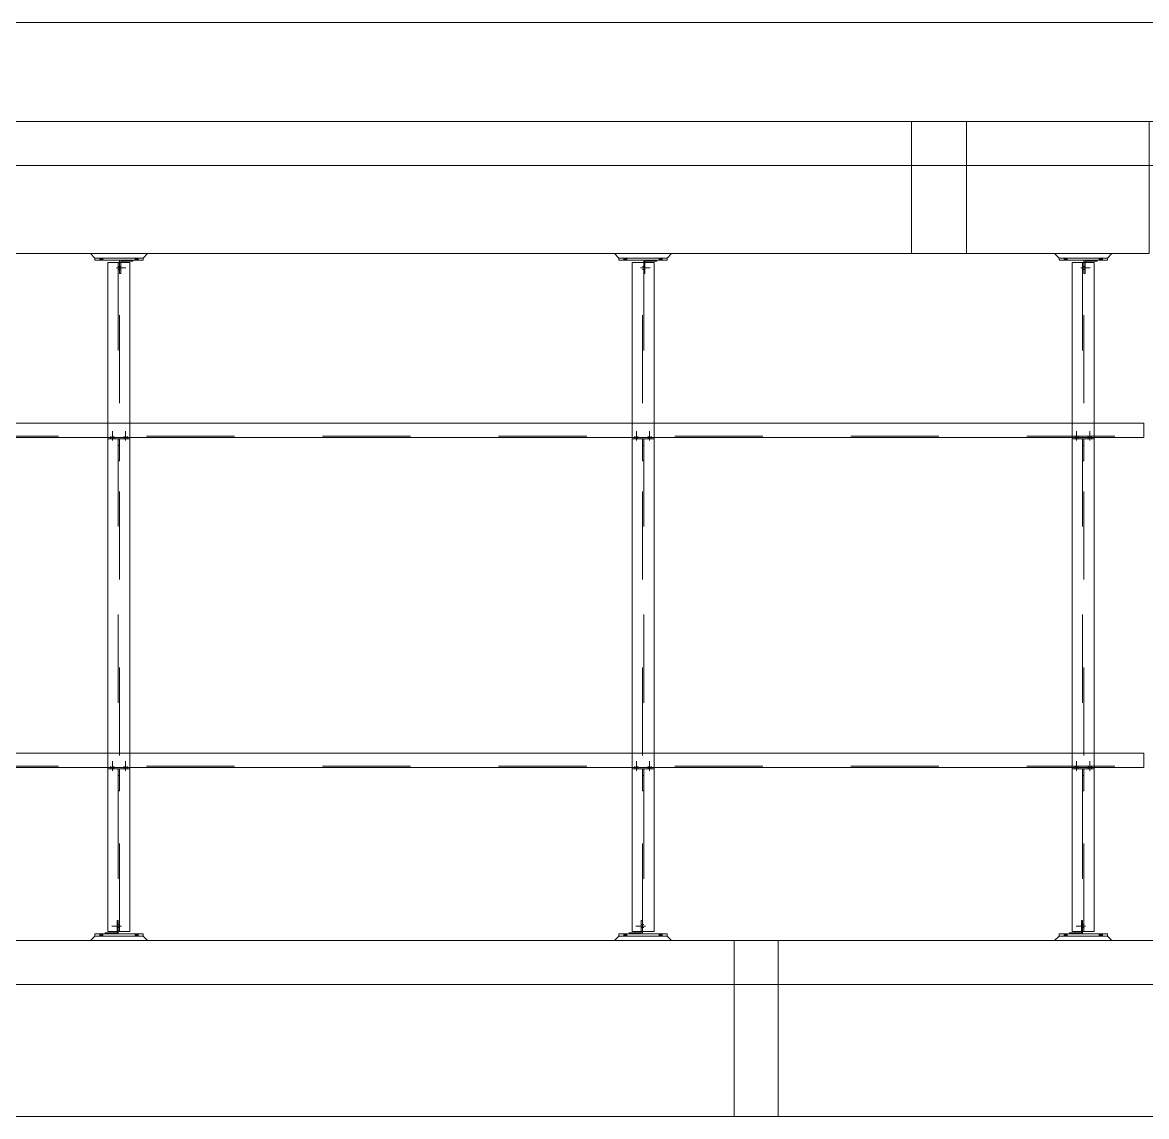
# Model space of a CAD drawing. Header units: millimetres. Extents: x 652937 to 1670132, y 1473552 to 2851037.
# Drawn here: x 663629.49 to 663634.6, y 1524532.72 to 1524537.69 of the extents above; entities that cross this region are included whole.
import ezdxf

# ---------------------------------------------------------------- set-up
doc = ezdxf.new("R2010")
doc.units = ezdxf.units.MM
for name, pattern in [('XKITLINE00', [0]), ('XKITLINE01', [4, 1, -1, 1, -1]), ('XKITLINE02', [4, 2, -2])]:
    doc.linetypes.add(name, pattern=pattern)
for name, color, linetype, lineweight in [('Bolt', 7, 'Continuous', 0), ('Part', 7, 'Continuous', 0), ('S-GRID', 7, 'Continuous', 9)]:
    doc.layers.add(name, color=color, linetype=linetype, lineweight=lineweight)

# ---------------------------------------------------------------- blocks, each defined once
blk = doc.blocks.new('*A50835614')
at = {"layer": 'S-GRID', "color": 7, "linetype": 'XKITLINE01', "lineweight": 0}
blk.add_line((217.417234, -99.939164), (330.617234, -99.939164), dxfattribs=at)
blk = doc.blocks.new('*A50885619')
at = {"layer": 'S-GRID', "color": 7, "linetype": 'XKITLINE01', "lineweight": 0}
blk.add_line((217.417234, -81.339164), (330.617234, -81.339164), dxfattribs=at)
blk = doc.blocks.new('*A50905621')
at = {"layer": 'Part', "color": 7, "linetype": 'XKITLINE02', "lineweight": 0}
for p, q in [((302.90721, -88.544164), (302.87721, -88.544164)), ((302.87721, -89.044164), (302.87721, -88.544164)), ((302.90721, -89.044164), (302.90721, -88.544164)), ((302.90721, -88.694164), (302.87721, -88.694164)), ((302.90721, -89.044164), (302.87721, -89.044164))]:
    blk.add_line(p, q, dxfattribs=at)
blk = doc.blocks.new('*A50945625')
at = {"layer": 'Part', "color": 7, "linetype": 'XKITLINE02', "lineweight": 0}
for p, q in [((303.14221, -96.014164), (302.64221, -96.014164)), ((302.64221, -96.014164), (302.64221, -96.044164)), ((303.14221, -96.044164), (302.64221, -96.044164)), ((303.14221, -96.014164), (303.14221, -96.044164))]:
    blk.add_line(p, q, dxfattribs=at)
blk = doc.blocks.new('*A50955626')
at = {"layer": 'Part', "color": 7, "linetype": 'XKITLINE02', "lineweight": 0}
for p, q in [((302.90721, -96.044164), (302.87721, -96.044164)), ((302.87721, -96.544164), (302.87721, -96.044164)), ((302.90721, -96.194164), (302.87721, -96.194164)), ((302.90721, -96.544164), (302.90721, -96.044164)), ((302.90721, -96.544164), (302.87721, -96.544164))]:
    blk.add_line(p, q, dxfattribs=at)
blk = doc.blocks.new('*A50965627')
at = {"layer": 'Bolt', "color": 7, "linetype": 'XKITLINE02', "lineweight": 0}
for p, q in [((302.70721, -96.014164), (302.70721, -95.984164)), ((302.74221, -96.083764), (302.74221, -95.869164)), ((302.77721, -96.014164), (302.77721, -95.984164)), ((303.00721, -96.014164), (303.00721, -95.984164)), ((303.04221, -96.083764), (303.04221, -95.869164)), ((303.07721, -96.014164), (303.07721, -95.984164)), ((302.70721, -96.044164), (302.70721, -96.014164)), ((302.77721, -96.044164), (302.77721, -96.014164)), ((303.00721, -96.044164), (303.00721, -96.014164)), ((303.07721, -96.044164), (303.07721, -96.014164))]:
    blk.add_line(p, q, dxfattribs=at)
blk = doc.blocks.new('*A51045635')
at = {"layer": 'Part', "color": 7, "linetype": 'XKITLINE00', "lineweight": 0}
for p, q in [((281.637259, -84.339164), (280.337259, -84.339164)), ((280.337259, -84.339164), (280.437259, -84.439164)), ((280.437259, -84.439164), (281.537259, -84.439164)), ((281.537259, -84.439164), (281.637259, -84.339164))]:
    blk.add_line(p, q, dxfattribs=at)
blk = doc.blocks.new('*A51055636')
at = {"layer": 'Bolt', "color": 7, "linetype": 'XKITLINE02', "lineweight": 0}
for p, q in [((281.041859, -84.664164), (280.827259, -84.664164)), ((280.972259, -84.629164), (280.947259, -84.629164)), ((280.972259, -84.699164), (280.947259, -84.699164)), ((281.002259, -84.629164), (280.972259, -84.629164)), ((281.002259, -84.699164), (280.972259, -84.699164))]:
    blk.add_line(p, q, dxfattribs=at)
blk = doc.blocks.new('*A51065637')
at = {"layer": 'Part', "color": 7, "linetype": 'XKITLINE00', "lineweight": 0}
for p, q in [((280.437259, -84.489164), (280.437259, -84.439164)), ((281.537259, -84.439164), (280.437259, -84.439164)), ((281.537259, -84.489164), (280.437259, -84.489164)), ((281.537259, -84.489164), (281.537259, -84.439164))]:
    blk.add_line(p, q, dxfattribs=at)
blk = doc.blocks.new('*A51075638')
at = {"layer": 'Part', "color": 7, "linetype": 'XKITLINE00', "lineweight": 0}
for p, q in [((280.672259, -84.514164), (280.672259, -84.489164)), ((280.947259, -84.514164), (280.672259, -84.514164)), ((280.947259, -84.539164), (280.947259, -84.514164)), ((280.972259, -84.489164), (280.972259, -84.539164))]:
    blk.add_line(p, q, dxfattribs=at)
at = {"layer": 'Part', "color": 7, "linetype": 'XKITLINE02', "lineweight": 0}
for p, q in [((280.672259, -84.489164), (280.972259, -84.489164)), ((280.947259, -84.789164), (280.947259, -84.539164)), ((280.972259, -84.539164), (280.972259, -84.789164)), ((280.972259, -84.789164), (280.947259, -84.789164))]:
    blk.add_line(p, q, dxfattribs=at)
blk = doc.blocks.new('*A51085639')
at = {"layer": 'Bolt'}
for points in [[(280.552, -84.489), (280.552, -84.439), (280.622, -84.439), (280.622, -84.489)], [(281.352, -84.489), (281.352, -84.439), (281.422, -84.439), (281.422, -84.489)]]:
    blk.add_hatch(color=7, dxfattribs=at).paths.add_polyline_path(points, flags=17)
at = {"layer": 'Bolt', "color": 7, "linetype": 'XKITLINE00', "lineweight": 0}
for p, q in [((280.552, -84.439), (280.552, -84.489)), ((280.587, -84.439), (280.587, -84.489)), ((280.622, -84.439), (280.622, -84.489)), ((281.352, -84.439), (281.352, -84.489)), ((281.387, -84.439), (281.387, -84.489)), ((281.422, -84.439), (281.422, -84.489))]:
    blk.add_line(p, q, dxfattribs=at)
blk = doc.blocks.new('*A51095640')
at = {"layer": 'Part', "color": 7, "linetype": 'XKITLINE02', "lineweight": 0}
for p, q in [((281.237259, -88.514164), (280.737259, -88.514164)), ((280.737259, -88.514164), (280.737259, -88.544164)), ((281.237259, -88.544164), (280.737259, -88.544164)), ((281.237259, -88.514164), (281.237259, -88.544164))]:
    blk.add_line(p, q, dxfattribs=at)
blk = doc.blocks.new('*A51105641')
at = {"layer": 'Bolt', "color": 7, "linetype": 'XKITLINE02', "lineweight": 0}
for p, q in [((280.802259, -88.514164), (280.802259, -88.484164)), ((280.802259, -88.544164), (280.802259, -88.514164)), ((280.837259, -88.583764), (280.837259, -88.369164)), ((280.872259, -88.514164), (280.872259, -88.484164)), ((280.872259, -88.544164), (280.872259, -88.514164)), ((281.102259, -88.514164), (281.102259, -88.484164)), ((281.102259, -88.544164), (281.102259, -88.514164)), ((281.137259, -88.583764), (281.137259, -88.369164)), ((281.172259, -88.514164), (281.172259, -88.484164)), ((281.172259, -88.544164), (281.172259, -88.514164))]:
    blk.add_line(p, q, dxfattribs=at)
blk = doc.blocks.new('*A51115642')
at = {"layer": 'Part', "color": 7, "linetype": 'XKITLINE02', "lineweight": 0}
for p, q in [((291.237259, -88.514164), (290.737259, -88.514164)), ((290.737259, -88.514164), (290.737259, -88.544164)), ((291.237259, -88.544164), (290.737259, -88.544164)), ((291.237259, -88.514164), (291.237259, -88.544164))]:
    blk.add_line(p, q, dxfattribs=at)
blk = doc.blocks.new('*A51125643')
at = {"layer": 'Bolt', "color": 7, "linetype": 'XKITLINE02', "lineweight": 0}
for p, q in [((290.802259, -88.514164), (290.802259, -88.484164)), ((290.802259, -88.544164), (290.802259, -88.514164)), ((290.837259, -88.583764), (290.837259, -88.369164)), ((290.872259, -88.514164), (290.872259, -88.484164)), ((290.872259, -88.544164), (290.872259, -88.514164)), ((291.102259, -88.514164), (291.102259, -88.484164)), ((291.102259, -88.544164), (291.102259, -88.514164)), ((291.137259, -88.583764), (291.137259, -88.369164)), ((291.172259, -88.514164), (291.172259, -88.484164)), ((291.172259, -88.544164), (291.172259, -88.514164))]:
    blk.add_line(p, q, dxfattribs=at)
blk = doc.blocks.new('*A51135644')
at = {"layer": 'Part', "color": 7, "linetype": 'XKITLINE00', "lineweight": 0}
for p, q in [((291.637259, -84.339164), (290.337259, -84.339164)), ((290.337259, -84.339164), (290.437259, -84.439164)), ((290.437259, -84.439164), (291.537259, -84.439164)), ((291.537259, -84.439164), (291.637259, -84.339164))]:
    blk.add_line(p, q, dxfattribs=at)
blk = doc.blocks.new('*A51145645')
at = {"layer": 'Bolt', "color": 7, "linetype": 'XKITLINE02', "lineweight": 0}
for p, q in [((291.041859, -84.664164), (290.827259, -84.664164)), ((290.972259, -84.629164), (290.947259, -84.629164)), ((290.972259, -84.699164), (290.947259, -84.699164)), ((291.002259, -84.629164), (290.972259, -84.629164)), ((291.002259, -84.699164), (290.972259, -84.699164))]:
    blk.add_line(p, q, dxfattribs=at)
blk = doc.blocks.new('*A51155646')
at = {"layer": 'Part', "color": 7, "linetype": 'XKITLINE00', "lineweight": 0}
for p, q in [((290.437259, -84.489164), (290.437259, -84.439164)), ((291.537259, -84.439164), (290.437259, -84.439164)), ((291.537259, -84.489164), (290.437259, -84.489164)), ((291.537259, -84.489164), (291.537259, -84.439164))]:
    blk.add_line(p, q, dxfattribs=at)
blk = doc.blocks.new('*A51165647')
at = {"layer": 'Part', "color": 7, "linetype": 'XKITLINE00', "lineweight": 0}
for p, q in [((290.672259, -84.514164), (290.672259, -84.489164)), ((290.947259, -84.514164), (290.672259, -84.514164)), ((290.947259, -84.539164), (290.947259, -84.514164)), ((290.972259, -84.489164), (290.972259, -84.539164))]:
    blk.add_line(p, q, dxfattribs=at)
at = {"layer": 'Part', "color": 7, "linetype": 'XKITLINE02', "lineweight": 0}
for p, q in [((290.672259, -84.489164), (290.972259, -84.489164)), ((290.947259, -84.789164), (290.947259, -84.539164)), ((290.972259, -84.539164), (290.972259, -84.789164)), ((290.972259, -84.789164), (290.947259, -84.789164))]:
    blk.add_line(p, q, dxfattribs=at)
blk = doc.blocks.new('*A51175648')
at = {"layer": 'Bolt'}
for points in [[(290.552, -84.489), (290.552, -84.439), (290.622, -84.439), (290.622, -84.489)], [(291.352, -84.489), (291.352, -84.439), (291.422, -84.439), (291.422, -84.489)]]:
    blk.add_hatch(color=7, dxfattribs=at).paths.add_polyline_path(points, flags=17)
at = {"layer": 'Bolt', "color": 7, "linetype": 'XKITLINE00', "lineweight": 0}
for p, q in [((290.552, -84.439), (290.552, -84.489)), ((290.587, -84.439), (290.587, -84.489)), ((290.622, -84.439), (290.622, -84.489)), ((291.352, -84.439), (291.352, -84.489)), ((291.387, -84.439), (291.387, -84.489)), ((291.422, -84.439), (291.422, -84.489))]:
    blk.add_line(p, q, dxfattribs=at)
blk = doc.blocks.new('*A51255656')
at = {"layer": 'Part', "color": 7, "linetype": 'XKITLINE02', "lineweight": 0}
for p, q in [((303.14221, -88.514164), (302.64221, -88.514164)), ((302.64221, -88.514164), (302.64221, -88.544164)), ((303.14221, -88.544164), (302.64221, -88.544164)), ((303.14221, -88.514164), (303.14221, -88.544164))]:
    blk.add_line(p, q, dxfattribs=at)
blk = doc.blocks.new('*A51265657')
at = {"layer": 'Bolt', "color": 7, "linetype": 'XKITLINE02', "lineweight": 0}
for p, q in [((302.70721, -88.514164), (302.70721, -88.484164)), ((302.70721, -88.544164), (302.70721, -88.514164)), ((302.74221, -88.583764), (302.74221, -88.369164)), ((302.77721, -88.514164), (302.77721, -88.484164)), ((302.77721, -88.544164), (302.77721, -88.514164)), ((303.00721, -88.514164), (303.00721, -88.484164)), ((303.00721, -88.544164), (303.00721, -88.514164)), ((303.04221, -88.583764), (303.04221, -88.369164)), ((303.07721, -88.514164), (303.07721, -88.484164)), ((303.07721, -88.544164), (303.07721, -88.514164))]:
    blk.add_line(p, q, dxfattribs=at)
blk = doc.blocks.new('*A51275658')
at = {"layer": 'Part', "color": 7, "linetype": 'XKITLINE00', "lineweight": 0}
for p, q in [((303.54221, -84.339164), (302.24221, -84.339164)), ((302.24221, -84.339164), (302.34221, -84.439164)), ((302.34221, -84.439164), (303.44221, -84.439164)), ((303.44221, -84.439164), (303.54221, -84.339164))]:
    blk.add_line(p, q, dxfattribs=at)
blk = doc.blocks.new('*A51285659')
at = {"layer": 'Bolt', "color": 7, "linetype": 'XKITLINE02', "lineweight": 0}
for p, q in [((302.94681, -84.664164), (302.73221, -84.664164)), ((302.87721, -84.629164), (302.85221, -84.629164)), ((302.87721, -84.699164), (302.85221, -84.699164)), ((302.90721, -84.629164), (302.87721, -84.629164)), ((302.90721, -84.699164), (302.87721, -84.699164))]:
    blk.add_line(p, q, dxfattribs=at)
blk = doc.blocks.new('*A51295660')
at = {"layer": 'Part', "color": 7, "linetype": 'XKITLINE00', "lineweight": 0}
for p, q in [((302.34221, -84.489164), (302.34221, -84.439164)), ((303.44221, -84.439164), (302.34221, -84.439164)), ((303.44221, -84.489164), (302.34221, -84.489164)), ((303.44221, -84.489164), (303.44221, -84.439164))]:
    blk.add_line(p, q, dxfattribs=at)
blk = doc.blocks.new('*A51305661')
at = {"layer": 'Part', "color": 7, "linetype": 'XKITLINE00', "lineweight": 0}
for p, q in [((302.57721, -84.514164), (302.57721, -84.489164)), ((302.85221, -84.514164), (302.57721, -84.514164)), ((302.85221, -84.539164), (302.85221, -84.514164)), ((302.87721, -84.489164), (302.87721, -84.539164))]:
    blk.add_line(p, q, dxfattribs=at)
at = {"layer": 'Part', "color": 7, "linetype": 'XKITLINE02', "lineweight": 0}
for p, q in [((302.57721, -84.489164), (302.87721, -84.489164)), ((302.85221, -84.789164), (302.85221, -84.539164)), ((302.87721, -84.539164), (302.87721, -84.789164)), ((302.87721, -84.789164), (302.85221, -84.789164))]:
    blk.add_line(p, q, dxfattribs=at)
blk = doc.blocks.new('*A51315662')
at = {"layer": 'Bolt'}
for points in [[(302.457, -84.489), (302.457, -84.439), (302.527, -84.439), (302.527, -84.489)], [(303.257, -84.489), (303.257, -84.439), (303.327, -84.439), (303.327, -84.489)]]:
    blk.add_hatch(color=7, dxfattribs=at).paths.add_polyline_path(points, flags=17)
at = {"layer": 'Bolt', "color": 7, "linetype": 'XKITLINE00', "lineweight": 0}
for p, q in [((302.457, -84.439), (302.457, -84.489)), ((302.492, -84.439), (302.492, -84.489)), ((302.527, -84.439), (302.527, -84.489)), ((303.257, -84.439), (303.257, -84.489)), ((303.292, -84.439), (303.292, -84.489)), ((303.327, -84.439), (303.327, -84.489))]:
    blk.add_line(p, q, dxfattribs=at)
blk = doc.blocks.new('*A51805711')
at = {"layer": 'Part', "color": 7, "linetype": 'XKITLINE02', "lineweight": 0}
for p, q in [((279.487259, -81.339164), (279.487259, -82.339164)), ((279.487259, -81.339164), (314.392234, -81.339164)), ((314.392234, -81.339164), (314.392234, -82.339164)), ((284.892261, -84.339164), (283.642261, -84.339164))]:
    blk.add_line(p, q, dxfattribs=at)
at = {"layer": 'Part', "color": 7, "linetype": 'XKITLINE00', "lineweight": 0}
for p, q in [((279.487259, -82.339164), (279.487259, -84.339164)), ((314.392234, -82.339164), (314.392234, -84.339164)), ((283.642261, -84.339164), (279.487259, -84.339164)), ((314.392234, -84.339164), (284.892261, -84.339164))]:
    blk.add_line(p, q, dxfattribs=at)
blk = doc.blocks.new('*A51815712')
at = {"layer": 'Part', "color": 7, "linetype": 'XKITLINE00', "lineweight": 0}
for p, q in [((283.642261, -81.339164), (283.642261, -84.339164)), ((283.642261, -81.339164), (284.892261, -81.339164)), ((284.892261, -84.339164), (284.892261, -81.339164)), ((283.642261, -84.339164), (284.892261, -84.339164))]:
    blk.add_line(p, q, dxfattribs=at)
at = {"layer": 'Part', "color": 7, "linetype": 'XKITLINE02', "lineweight": 0}
for p, q in [((283.642261, -84.339164), (283.642261, -81.339164)), ((284.892261, -81.339164), (284.892261, -84.339164))]:
    blk.add_line(p, q, dxfattribs=at)
blk = doc.blocks.new('*A51825713')
at = {"layer": 'Part', "color": 7, "linetype": 'XKITLINE00', "lineweight": 0}
for p, q in [((279.612302, -88.514164), (279.612302, -88.189164)), ((279.612302, -88.189164), (279.612303, -88.189164)), ((280.737259, -88.189164), (279.612302, -88.189164)), ((290.737259, -88.189164), (281.237259, -88.189164)), ((302.64221, -88.189164), (291.237259, -88.189164)), ((312.64221, -88.189164), (303.14221, -88.189164)), ((314.267252, -88.189164), (313.14221, -88.189164)), ((314.267251, -88.514164), (314.267251, -88.189164)), ((279.612316, -88.514164), (279.612302, -88.514164)), ((280.737259, -88.514164), (279.612302, -88.514164)), ((290.737259, -88.514164), (281.237259, -88.514164)), ((302.64221, -88.514164), (291.237259, -88.514164)), ((312.64221, -88.514164), (303.14221, -88.514164)), ((314.267266, -88.514164), (313.14221, -88.514164))]:
    blk.add_line(p, q, dxfattribs=at)
at = {"layer": 'Part', "color": 7, "linetype": 'XKITLINE02', "lineweight": 0}
for p, q in [((279.612303, -88.189164), (279.612303, -88.484164)), ((279.612315, -88.484164), (279.612315, -88.189164)), ((279.612315, -88.189164), (279.612316, -88.189164)), ((279.612316, -88.189164), (279.612316, -88.514164)), ((281.237259, -88.189164), (280.737259, -88.189164)), ((291.237259, -88.189164), (290.737259, -88.189164)), ((303.14221, -88.189164), (302.64221, -88.189164)), ((313.14221, -88.189164), (312.64221, -88.189164)), ((313.14221, -88.189164), (312.64221, -88.189164)), ((314.267251, -88.189164), (314.267252, -88.189164)), ((314.267252, -88.189164), (314.267265, -88.189164)), ((314.267252, -88.484164), (314.267252, -88.189164)), ((314.267252, -88.189164), (314.267266, -88.189164)), ((314.267265, -88.484164), (314.267265, -88.189164)), ((314.267265, -88.189164), (314.267266, -88.189164)), ((314.267266, -88.189164), (314.267266, -88.514164)), ((279.612303, -88.484164), (279.612315, -88.484164)), ((314.267265, -88.484164), (279.612303, -88.484164)), ((281.237259, -88.514164), (280.737259, -88.514164)), ((291.237259, -88.514164), (290.737259, -88.514164)), ((303.14221, -88.514164), (302.64221, -88.514164)), ((313.14221, -88.514164), (312.64221, -88.514164))]:
    blk.add_line(p, q, dxfattribs=at)
blk = doc.blocks.new('*A51835714')
at = {"layer": 'Part', "color": 7, "linetype": 'XKITLINE00', "lineweight": 0}
for p, q in [((279.612302, -96.014164), (279.612302, -95.689164)), ((279.612302, -95.689164), (279.612303, -95.689164)), ((280.737259, -95.689164), (279.612302, -95.689164)), ((290.737259, -95.689164), (281.237259, -95.689164)), ((302.64221, -95.689164), (291.237259, -95.689164)), ((312.64221, -95.689164), (303.14221, -95.689164)), ((314.267252, -95.689164), (313.14221, -95.689164)), ((314.267251, -96.014164), (314.267251, -95.689164)), ((279.612316, -96.014164), (279.612302, -96.014164)), ((280.737259, -96.014164), (279.612302, -96.014164)), ((290.737259, -96.014164), (281.237259, -96.014164)), ((302.64221, -96.014164), (291.237259, -96.014164)), ((312.64221, -96.014164), (303.14221, -96.014164)), ((314.267266, -96.014164), (313.14221, -96.014164))]:
    blk.add_line(p, q, dxfattribs=at)
at = {"layer": 'Part', "color": 7, "linetype": 'XKITLINE02', "lineweight": 0}
for p, q in [((279.612303, -95.689164), (279.612303, -95.984164)), ((279.612315, -95.984164), (279.612315, -95.689164)), ((279.612315, -95.689164), (279.612316, -95.689164)), ((279.612316, -95.689164), (279.612316, -96.014164)), ((281.237259, -95.689164), (280.737259, -95.689164)), ((291.237259, -95.689164), (290.737259, -95.689164)), ((303.14221, -95.689164), (302.64221, -95.689164)), ((313.14221, -95.689164), (312.64221, -95.689164)), ((313.14221, -95.689164), (312.64221, -95.689164)), ((314.267251, -95.689164), (314.267252, -95.689164)), ((314.267252, -95.689164), (314.267265, -95.689164)), ((314.267252, -95.984164), (314.267252, -95.689164)), ((314.267252, -95.689164), (314.267266, -95.689164)), ((314.267265, -95.984164), (314.267265, -95.689164)), ((314.267265, -95.689164), (314.267266, -95.689164)), ((314.267266, -95.689164), (314.267266, -96.014164)), ((279.612303, -95.984164), (279.612315, -95.984164)), ((314.267265, -95.984164), (279.612303, -95.984164)), ((281.237259, -96.014164), (280.737259, -96.014164)), ((291.237259, -96.014164), (290.737259, -96.014164)), ((303.14221, -96.014164), (302.64221, -96.014164)), ((313.14221, -96.014164), (312.64221, -96.014164))]:
    blk.add_line(p, q, dxfattribs=at)
blk = doc.blocks.new('*A51865717')
at = {"layer": 'Part', "color": 7, "linetype": 'XKITLINE00', "lineweight": 0}
for p, q in [((290.737259, -99.739164), (290.737259, -84.539164)), ((290.737259, -84.539164), (291.237259, -84.539164)), ((291.237259, -84.539164), (291.237259, -99.739164)), ((291.237259, -99.739164), (290.737259, -99.739164))]:
    blk.add_line(p, q, dxfattribs=at)
at = {"layer": 'Part', "color": 7, "linetype": 'XKITLINE02', "lineweight": 0}
for p, q in [((290.972259, -84.539164), (290.972259, -99.739164)), ((291.002259, -99.739164), (291.002259, -84.539164))]:
    blk.add_line(p, q, dxfattribs=at)
blk = doc.blocks.new('*A51875718')
at = {"layer": 'Part', "color": 7, "linetype": 'XKITLINE00', "lineweight": 0}
for p, q in [((281.237259, -84.539164), (280.737259, -84.539164)), ((280.737259, -99.739164), (280.737259, -84.539164)), ((281.237259, -99.739164), (281.237259, -84.539164)), ((281.237259, -99.739164), (280.737259, -99.739164))]:
    blk.add_line(p, q, dxfattribs=at)
at = {"layer": 'Part', "color": 7, "linetype": 'XKITLINE02', "lineweight": 0}
for p, q in [((280.972259, -99.739164), (280.972259, -84.539164)), ((281.002259, -84.539164), (281.002259, -99.739164))]:
    blk.add_line(p, q, dxfattribs=at)
blk = doc.blocks.new('*A51925723')
at = {"layer": 'Part', "color": 7, "linetype": 'XKITLINE02', "lineweight": 0}
for p, q in [((281.002259, -88.544164), (280.972259, -88.544164)), ((280.972259, -89.044164), (280.972259, -88.544164)), ((281.002259, -89.044164), (281.002259, -88.544164)), ((281.002259, -88.694164), (280.972259, -88.694164)), ((281.002259, -89.044164), (280.972259, -89.044164))]:
    blk.add_line(p, q, dxfattribs=at)
blk = doc.blocks.new('*A51935724')
at = {"layer": 'Part', "color": 7, "linetype": 'XKITLINE02', "lineweight": 0}
for p, q in [((291.002259, -88.544164), (290.972259, -88.544164)), ((290.972259, -89.044164), (290.972259, -88.544164)), ((291.002259, -89.044164), (291.002259, -88.544164)), ((291.002259, -88.694164), (290.972259, -88.694164)), ((291.002259, -89.044164), (290.972259, -89.044164))]:
    blk.add_line(p, q, dxfattribs=at)
blk = doc.blocks.new('*A51945725')
at = {"layer": 'Part', "color": 7, "linetype": 'XKITLINE02', "lineweight": 0}
for p, q in [((291.237259, -96.014164), (290.737259, -96.014164)), ((290.737259, -96.014164), (290.737259, -96.044164)), ((291.237259, -96.044164), (290.737259, -96.044164)), ((291.237259, -96.014164), (291.237259, -96.044164))]:
    blk.add_line(p, q, dxfattribs=at)
blk = doc.blocks.new('*A51955726')
at = {"layer": 'Part', "color": 7, "linetype": 'XKITLINE02', "lineweight": 0}
for p, q in [((291.002259, -96.044164), (290.972259, -96.044164)), ((290.972259, -96.544164), (290.972259, -96.044164)), ((291.002259, -96.194164), (290.972259, -96.194164)), ((291.002259, -96.544164), (291.002259, -96.044164)), ((291.002259, -96.544164), (290.972259, -96.544164))]:
    blk.add_line(p, q, dxfattribs=at)
blk = doc.blocks.new('*A51965727')
at = {"layer": 'Bolt', "color": 7, "linetype": 'XKITLINE02', "lineweight": 0}
for p, q in [((290.802259, -96.014164), (290.802259, -95.984164)), ((290.837259, -96.083764), (290.837259, -95.869164)), ((290.872259, -96.014164), (290.872259, -95.984164)), ((291.102259, -96.014164), (291.102259, -95.984164)), ((291.137259, -96.083764), (291.137259, -95.869164)), ((291.172259, -96.014164), (291.172259, -95.984164)), ((290.802259, -96.044164), (290.802259, -96.014164)), ((290.872259, -96.044164), (290.872259, -96.014164)), ((291.102259, -96.044164), (291.102259, -96.014164)), ((291.172259, -96.044164), (291.172259, -96.014164))]:
    blk.add_line(p, q, dxfattribs=at)
blk = doc.blocks.new('*A51975728')
at = {"layer": 'Part', "color": 7, "linetype": 'XKITLINE02', "lineweight": 0}
for p, q in [((281.237259, -96.014164), (280.737259, -96.014164)), ((280.737259, -96.014164), (280.737259, -96.044164)), ((281.237259, -96.044164), (280.737259, -96.044164)), ((281.237259, -96.014164), (281.237259, -96.044164))]:
    blk.add_line(p, q, dxfattribs=at)
blk = doc.blocks.new('*A51985729')
at = {"layer": 'Part', "color": 7, "linetype": 'XKITLINE02', "lineweight": 0}
for p, q in [((281.002259, -96.044164), (280.972259, -96.044164)), ((280.972259, -96.544164), (280.972259, -96.044164)), ((281.002259, -96.194164), (280.972259, -96.194164)), ((281.002259, -96.544164), (281.002259, -96.044164)), ((281.002259, -96.544164), (280.972259, -96.544164))]:
    blk.add_line(p, q, dxfattribs=at)
blk = doc.blocks.new('*A51995730')
at = {"layer": 'Bolt', "color": 7, "linetype": 'XKITLINE02', "lineweight": 0}
for p, q in [((280.802259, -96.014164), (280.802259, -95.984164)), ((280.837259, -96.083764), (280.837259, -95.869164)), ((280.872259, -96.014164), (280.872259, -95.984164)), ((281.102259, -96.014164), (281.102259, -95.984164)), ((281.137259, -96.083764), (281.137259, -95.869164)), ((281.172259, -96.014164), (281.172259, -95.984164)), ((280.802259, -96.044164), (280.802259, -96.014164)), ((280.872259, -96.044164), (280.872259, -96.014164)), ((281.102259, -96.044164), (281.102259, -96.014164)), ((281.172259, -96.044164), (281.172259, -96.014164))]:
    blk.add_line(p, q, dxfattribs=at)
blk = doc.blocks.new('*A52025733')
at = {"layer": 'Part', "color": 7, "linetype": 'XKITLINE00', "lineweight": 0}
for p, q in [((303.14221, -84.539164), (302.64221, -84.539164)), ((302.64221, -99.739164), (302.64221, -84.539164)), ((303.14221, -99.739164), (303.14221, -84.539164)), ((303.14221, -99.739164), (302.64221, -99.739164))]:
    blk.add_line(p, q, dxfattribs=at)
at = {"layer": 'Part', "color": 7, "linetype": 'XKITLINE02', "lineweight": 0}
for p, q in [((302.87721, -99.739164), (302.87721, -84.539164)), ((302.90721, -84.539164), (302.90721, -99.739164))]:
    blk.add_line(p, q, dxfattribs=at)
blk = doc.blocks.new('*A52345765')
at = {"layer": 'Part', "color": 7, "linetype": 'XKITLINE00', "lineweight": 0}
for p, q in [((315.142232, -99.939164), (233.367234, -99.939164)), ((315.142232, -100.939164), (233.367234, -100.939164))]:
    blk.add_line(p, q, dxfattribs=at)
blk = doc.blocks.new('*A52395770')
at = {"layer": 'Part', "color": 7, "linetype": 'XKITLINE00', "lineweight": 0}
for p, q in [((302.34221, -99.839164), (302.24221, -99.939164)), ((303.44221, -99.839164), (302.34221, -99.839164)), ((303.54221, -99.939164), (303.44221, -99.839164))]:
    blk.add_line(p, q, dxfattribs=at)
at = {"layer": 'Part', "color": 7, "linetype": 'XKITLINE02', "lineweight": 0}
blk.add_line((302.24221, -99.939164), (303.54221, -99.939164), dxfattribs=at)
blk = doc.blocks.new('*A52405771')
at = {"layer": 'Bolt', "color": 7, "linetype": 'XKITLINE02', "lineweight": 0}
for p, q in [((302.87721, -99.579164), (302.90721, -99.579164)), ((302.90721, -99.579164), (302.93221, -99.579164)), ((302.83761, -99.614164), (303.05221, -99.614164)), ((302.87721, -99.649164), (302.90721, -99.649164)), ((302.90721, -99.649164), (302.93221, -99.649164))]:
    blk.add_line(p, q, dxfattribs=at)
blk = doc.blocks.new('*A52415772')
at = {"layer": 'Part', "color": 7, "linetype": 'XKITLINE00', "lineweight": 0}
for p, q in [((302.34221, -99.789164), (303.44221, -99.789164)), ((302.34221, -99.789164), (302.34221, -99.839164)), ((303.44221, -99.789164), (303.44221, -99.839164)), ((302.34221, -99.839164), (303.44221, -99.839164))]:
    blk.add_line(p, q, dxfattribs=at)
blk = doc.blocks.new('*A52425773')
at = {"layer": 'Part', "color": 7, "linetype": 'XKITLINE02', "lineweight": 0}
for p, q in [((302.90721, -99.739164), (302.90721, -99.489164)), ((302.90721, -99.489164), (302.93221, -99.489164)), ((302.93221, -99.489164), (302.93221, -99.739164)), ((303.20721, -99.789164), (302.90721, -99.789164))]:
    blk.add_line(p, q, dxfattribs=at)
at = {"layer": 'Part', "color": 7, "linetype": 'XKITLINE00', "lineweight": 0}
for p, q in [((302.90721, -99.789164), (302.90721, -99.739164)), ((302.93221, -99.764164), (302.93221, -99.739164)), ((302.93221, -99.764164), (303.20721, -99.764164)), ((303.20721, -99.764164), (303.20721, -99.789164))]:
    blk.add_line(p, q, dxfattribs=at)
blk = doc.blocks.new('*A52435774')
at = {"layer": 'Bolt'}
for points in [[(302.457, -99.839), (302.457, -99.789), (302.527, -99.789), (302.527, -99.839)], [(303.257, -99.839), (303.257, -99.789), (303.327, -99.789), (303.327, -99.839)]]:
    blk.add_hatch(color=7, dxfattribs=at).paths.add_polyline_path(points, flags=17)
at = {"layer": 'Bolt', "color": 7, "linetype": 'XKITLINE00', "lineweight": 0}
for p, q in [((302.457, -99.839), (302.457, -99.789)), ((302.492, -99.839), (302.492, -99.789)), ((302.527, -99.839), (302.527, -99.789)), ((303.257, -99.839), (303.257, -99.789)), ((303.292, -99.839), (303.292, -99.789)), ((303.327, -99.839), (303.327, -99.789))]:
    blk.add_line(p, q, dxfattribs=at)
blk = doc.blocks.new('*A52485779')
at = {"layer": 'Part', "color": 7, "linetype": 'XKITLINE00', "lineweight": 0}
for p, q in [((315.142236, -81.339164), (233.367086, -81.339164)), ((315.142236, -82.339164), (233.367086, -82.339164))]:
    blk.add_line(p, q, dxfattribs=at)
blk = doc.blocks.new('*A52495780')
at = {"layer": 'Part', "color": 7, "linetype": 'XKITLINE00', "lineweight": 0}
blk.add_line((315.642234, -79.089164), (232.117234, -79.089164), dxfattribs=at)
at = {"layer": 'Part', "color": 7, "linetype": 'XKITLINE02', "lineweight": 0}
blk.add_line((315.642234, -81.339164), (232.867234, -81.339164), dxfattribs=at)
blk = doc.blocks.new('*A53255856')
at = {"layer": 'Part', "color": 7, "linetype": 'XKITLINE00', "lineweight": 0}
for p, q in [((288.917234, -99.939164), (287.917234, -99.939164)), ((287.917234, -99.939164), (287.917234, -103.939164)), ((288.917234, -103.939164), (288.917234, -99.939164)), ((288.917234, -103.939164), (287.917234, -103.939164))]:
    blk.add_line(p, q, dxfattribs=at)
blk = doc.blocks.new('*A53265857')
at = {"layer": 'Part', "color": 7, "linetype": 'XKITLINE02', "lineweight": 0}
for p, q in [((314.392234, -99.939164), (278.237259, -99.939164)), ((278.237259, -99.939164), (278.237259, -100.939164)), ((314.392234, -99.939164), (314.392234, -100.939164)), ((288.917234, -103.939164), (287.917234, -103.939164))]:
    blk.add_line(p, q, dxfattribs=at)
at = {"layer": 'Part', "color": 7, "linetype": 'XKITLINE00', "lineweight": 0}
for p, q in [((278.237259, -100.939164), (278.237259, -103.939164)), ((314.392234, -100.939164), (314.392234, -103.939164)), ((287.917234, -103.939164), (278.237259, -103.939164)), ((314.392234, -103.939164), (288.917234, -103.939164))]:
    blk.add_line(p, q, dxfattribs=at)
blk = doc.blocks.new('*A53325863')
at = {"layer": 'Part', "color": 7, "linetype": 'XKITLINE00', "lineweight": 0}
for p, q in [((280.437259, -99.839164), (280.337259, -99.939164)), ((281.537259, -99.839164), (280.437259, -99.839164)), ((281.637259, -99.939164), (281.537259, -99.839164))]:
    blk.add_line(p, q, dxfattribs=at)
at = {"layer": 'Part', "color": 7, "linetype": 'XKITLINE02', "lineweight": 0}
blk.add_line((280.337259, -99.939164), (281.637259, -99.939164), dxfattribs=at)
blk = doc.blocks.new('*A53335864')
at = {"layer": 'Bolt', "color": 7, "linetype": 'XKITLINE02', "lineweight": 0}
for p, q in [((280.972259, -99.579164), (281.002259, -99.579164)), ((281.002259, -99.579164), (281.027259, -99.579164)), ((280.932659, -99.614164), (281.147259, -99.614164)), ((280.972259, -99.649164), (281.002259, -99.649164)), ((281.002259, -99.649164), (281.027259, -99.649164))]:
    blk.add_line(p, q, dxfattribs=at)
blk = doc.blocks.new('*A53345865')
at = {"layer": 'Part', "color": 7, "linetype": 'XKITLINE00', "lineweight": 0}
for p, q in [((280.437259, -99.789164), (281.537259, -99.789164)), ((280.437259, -99.789164), (280.437259, -99.839164)), ((281.537259, -99.789164), (281.537259, -99.839164)), ((280.437259, -99.839164), (281.537259, -99.839164))]:
    blk.add_line(p, q, dxfattribs=at)
blk = doc.blocks.new('*A53355866')
at = {"layer": 'Part', "color": 7, "linetype": 'XKITLINE02', "lineweight": 0}
for p, q in [((281.002259, -99.739164), (281.002259, -99.489164)), ((281.002259, -99.489164), (281.027259, -99.489164)), ((281.027259, -99.489164), (281.027259, -99.739164)), ((281.302259, -99.789164), (281.002259, -99.789164))]:
    blk.add_line(p, q, dxfattribs=at)
at = {"layer": 'Part', "color": 7, "linetype": 'XKITLINE00', "lineweight": 0}
for p, q in [((281.002259, -99.789164), (281.002259, -99.739164)), ((281.027259, -99.764164), (281.027259, -99.739164)), ((281.027259, -99.764164), (281.302259, -99.764164)), ((281.302259, -99.764164), (281.302259, -99.789164))]:
    blk.add_line(p, q, dxfattribs=at)
blk = doc.blocks.new('*A53365867')
at = {"layer": 'Bolt'}
for points in [[(280.552, -99.839), (280.552, -99.789), (280.622, -99.789), (280.622, -99.839)], [(281.352, -99.839), (281.352, -99.789), (281.422, -99.789), (281.422, -99.839)]]:
    blk.add_hatch(color=7, dxfattribs=at).paths.add_polyline_path(points, flags=17)
at = {"layer": 'Bolt', "color": 7, "linetype": 'XKITLINE00', "lineweight": 0}
for p, q in [((280.552, -99.839), (280.552, -99.789)), ((280.587, -99.839), (280.587, -99.789)), ((280.622, -99.839), (280.622, -99.789)), ((281.352, -99.839), (281.352, -99.789)), ((281.387, -99.839), (281.387, -99.789)), ((281.422, -99.839), (281.422, -99.789))]:
    blk.add_line(p, q, dxfattribs=at)
blk = doc.blocks.new('*A53375868')
at = {"layer": 'Part', "color": 7, "linetype": 'XKITLINE00', "lineweight": 0}
for p, q in [((290.437259, -99.839164), (290.337259, -99.939164)), ((291.537259, -99.839164), (290.437259, -99.839164)), ((291.637259, -99.939164), (291.537259, -99.839164))]:
    blk.add_line(p, q, dxfattribs=at)
at = {"layer": 'Part', "color": 7, "linetype": 'XKITLINE02', "lineweight": 0}
blk.add_line((290.337259, -99.939164), (291.637259, -99.939164), dxfattribs=at)
blk = doc.blocks.new('*A53385869')
at = {"layer": 'Bolt', "color": 7, "linetype": 'XKITLINE02', "lineweight": 0}
for p, q in [((290.972259, -99.579164), (291.002259, -99.579164)), ((291.002259, -99.579164), (291.027259, -99.579164)), ((290.932659, -99.614164), (291.147259, -99.614164)), ((290.972259, -99.649164), (291.002259, -99.649164)), ((291.002259, -99.649164), (291.027259, -99.649164))]:
    blk.add_line(p, q, dxfattribs=at)
blk = doc.blocks.new('*A53395870')
at = {"layer": 'Part', "color": 7, "linetype": 'XKITLINE00', "lineweight": 0}
for p, q in [((290.437259, -99.789164), (291.537259, -99.789164)), ((290.437259, -99.789164), (290.437259, -99.839164)), ((291.537259, -99.789164), (291.537259, -99.839164)), ((290.437259, -99.839164), (291.537259, -99.839164))]:
    blk.add_line(p, q, dxfattribs=at)
blk = doc.blocks.new('*A53405871')
at = {"layer": 'Part', "color": 7, "linetype": 'XKITLINE02', "lineweight": 0}
for p, q in [((291.002259, -99.739164), (291.002259, -99.489164)), ((291.002259, -99.489164), (291.027259, -99.489164)), ((291.027259, -99.489164), (291.027259, -99.739164)), ((291.302259, -99.789164), (291.002259, -99.789164))]:
    blk.add_line(p, q, dxfattribs=at)
at = {"layer": 'Part', "color": 7, "linetype": 'XKITLINE00', "lineweight": 0}
for p, q in [((291.002259, -99.789164), (291.002259, -99.739164)), ((291.027259, -99.764164), (291.027259, -99.739164)), ((291.027259, -99.764164), (291.302259, -99.764164)), ((291.302259, -99.764164), (291.302259, -99.789164))]:
    blk.add_line(p, q, dxfattribs=at)
blk = doc.blocks.new('*A53415872')
at = {"layer": 'Bolt'}
for points in [[(290.552, -99.839), (290.552, -99.789), (290.622, -99.789), (290.622, -99.839)], [(291.352, -99.839), (291.352, -99.789), (291.422, -99.789), (291.422, -99.839)]]:
    blk.add_hatch(color=7, dxfattribs=at).paths.add_polyline_path(points, flags=17)
at = {"layer": 'Bolt', "color": 7, "linetype": 'XKITLINE00', "lineweight": 0}
for p, q in [((290.552, -99.839), (290.552, -99.789)), ((290.587, -99.839), (290.587, -99.789)), ((290.622, -99.839), (290.622, -99.789)), ((291.352, -99.839), (291.352, -99.789)), ((291.387, -99.839), (291.387, -99.789)), ((291.422, -99.839), (291.422, -99.789))]:
    blk.add_line(p, q, dxfattribs=at)

msp = doc.modelspace()

# ---------------------------------------------------------------- block references
at = {"color": 7, "lineweight": 0, "xscale": -0.2, "yscale": 0.2, "zscale": 0.2}
for name in ['*A52495780', '*A50885619', '*A52485779', '*A51805711', '*A51815712', '*A51275658', '*A51295660', '*A51315662', '*A51305661', '*A51135644', '*A51155646', '*A51175648', '*A51165647', '*A51045635', '*A51065637', '*A51085639', '*A51075638', '*A52025733', '*A51285659', '*A51865717', '*A51145645', '*A51875718', '*A51055636', '*A51825713', '*A51255656', '*A51265657', '*A50905621', '*A51115642', '*A51125643', '*A51935724', '*A51095640', '*A51105641', '*A51925723', '*A51835714', '*A50965627', '*A51965727', '*A51995730', '*A50945625', '*A50955626', '*A51945725', '*A51955726', '*A51975728', '*A51985729', '*A50835614', '*A52425773', '*A53405871', '*A53355866', '*A52415772', '*A52435774', '*A52405771', '*A53395870', '*A53415872', '*A53385869', '*A53345865', '*A53365867', '*A53335864', '*A52345765', '*A53265857', '*A52395770', '*A53375868', '*A53255856', '*A53325863']:
    msp.add_blockref(name, (663690.5062, 1524553.5081), dxfattribs=at)

doc.saveas('drawing.dxf')
